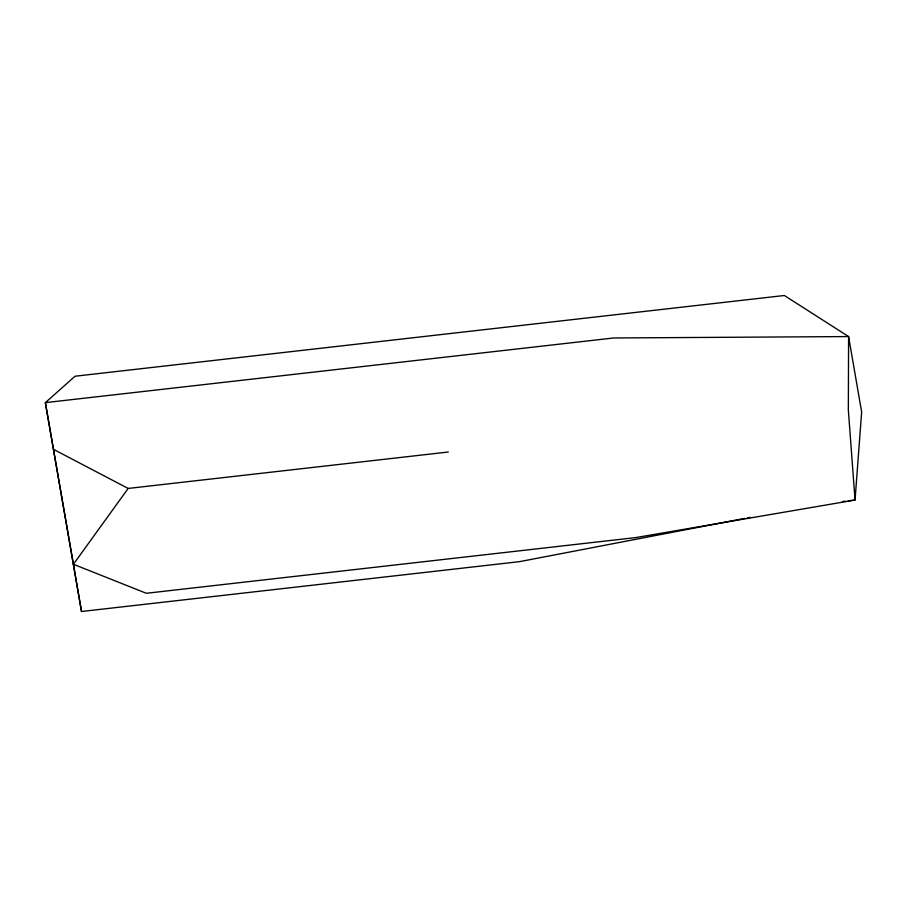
<?xml version="1.0" encoding="UTF-8"?>
<svg xmlns="http://www.w3.org/2000/svg" width="907" height="907" viewBox="0 0 907 907"><rect width="100%" height="100%" fill="white"/><g stroke="black" fill="none" stroke-linecap="round" stroke-linejoin="round"><path stroke-width="1.36" d="M448.307 452.015L128.159 488.442L73.41 564.267L81.505 611.499L519.541 561.648L744.556 518.43M747.311 517.897L750.078 517.364M842.603 501.526L845.369 501.197M848.136 500.868L855.052 500.04L861.65 412.016L848.589 336.565L784.362 295.501L75.054 376.224L45.35 402.64L81.505 611.499M53.468 449.328L73.41 564.267L146.322 593.28L635.614 537.602L855.052 500.04L848.34 410.009L848.589 336.565L613.665 337.971L45.35 402.64L53.468 449.328L128.159 488.442"/></g></svg>
